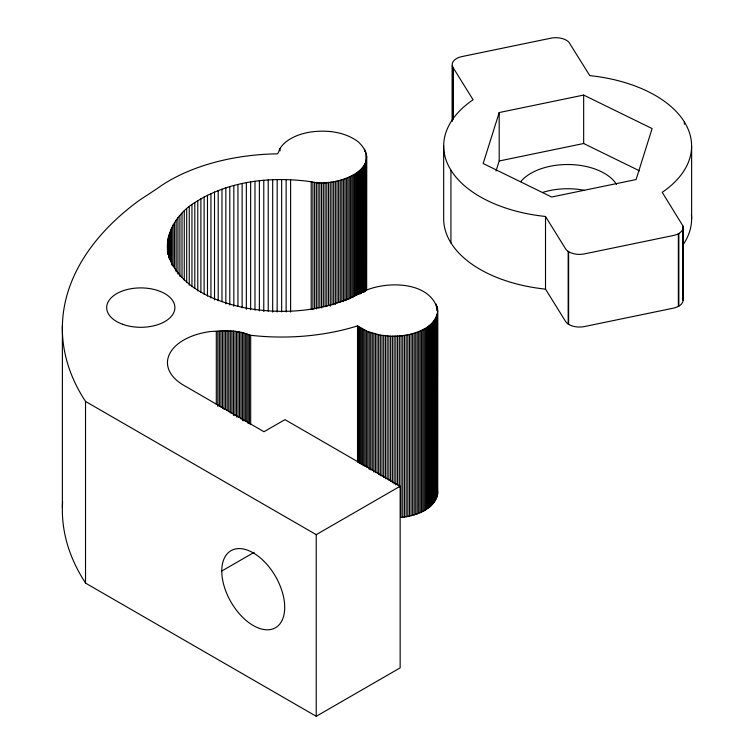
<?xml version="1.0" encoding="UTF-8"?>
<svg xmlns="http://www.w3.org/2000/svg" width="754" height="754" viewBox="0 0 754 754"><rect width="100%" height="100%" fill="white"/><g stroke="black" fill="none" stroke-linecap="round" stroke-linejoin="round"><path stroke-width="1.13" d="M62.375 507.423L62.384 325.775M401.053 335.841L390.619 336.199L380.318 335.134L367.792 331.628L357.528 325.869L353.692 327.057A158.698 91.63 0 0 1 250.686 335.285L242.496 332.599L233.438 331.1L222.977 330.733L210.055 331.581A55.306 31.932 0 0 0 169.593 353.89A55.306 31.932 0 0 0 183.561 385.181L263.966 431.722L284.974 419.629L400.148 486.226L400.148 667.865L316.237 716.3L85.522 583.096L85.522 401.448A357.839 206.596 0 0 1 139.056 200.507L157.011 188.688A158.698 91.63 0 0 1 275.417 153.863C279.489 155.145 278.264 149.528 280.62 147.624C282.458 144.881 284.899 142.581 287.576 140.668C294.38 135.89 302.495 133.317 310.639 132.016C326.963 129.735 345.059 131.752 358.489 142.006C386.887 169.886 332.608 188.227 311.204 181.733C271.76 176.182 228.886 180.621 194.805 202.59C174.834 214.532 159.66 240.771 171.733 263.316C186.285 290.403 217.783 302.401 246.351 308.122C285.804 315.134 328.32 311.195 363.682 291.355C385.765 280.733 430.572 280.752 437.716 310.054L437.65 493.71C434.502 509.987 415.445 515.821 401.053 517.489L401.053 335.841C415.633 334.192 435.529 327.99 437.716 311.063M437.65 493.71L437.716 492.701M499.195 112.553L483.173 163.524L551.626 197.02L636.093 179.546L652.116 128.566L583.662 95.07L499.195 112.553L499.195 160.988L496.057 170.96M221.77 571.032L254.183 552.324M85.522 401.448L316.237 534.652L400.148 486.226M452.287 65.655L452.381 66.032A14.835 8.567 0 0 0 452.843 67.153L473.069 99.764A123.976 71.583 0 0 0 545.51 216.473L565.519 248.716A14.835 8.567 0 0 0 568.167 251.365L568.61 251.657A14.835 8.567 0 0 0 584.482 253.891L673.275 235.521A14.835 8.567 0 0 0 678.355 233.74L678.836 233.467A14.835 8.567 0 0 0 683.096 227.585L683.096 227.208A14.835 8.567 0 0 0 682.775 225.682L662.219 192.327A123.976 71.583 0 0 0 589.779 75.617L568.968 42.318A14.835 8.567 0 0 0 567.932 41.329L567.536 41.027A14.835 8.567 0 0 0 550.806 38.2L462.013 56.569A14.835 8.567 0 0 0 457.942 57.86L457.424 58.096A14.835 8.567 0 0 0 452.287 65.655L452.287 120.734M443.663 145.692L443.663 218.349A123.976 71.583 0 0 0 545.51 289.131L565.519 321.374A14.835 8.567 0 0 0 568.167 324.022L568.61 324.314A14.835 8.567 0 0 0 584.482 326.548L673.275 308.179A14.835 8.567 0 0 0 678.355 306.397L678.836 306.124A14.835 8.567 0 0 0 683.096 300.243L683.096 227.585M499.195 160.988L583.662 143.514L639.477 170.828M437.65 490.684L437.716 491.693M683.096 227.208L683.096 300.243M691.625 146.399L691.625 219.056M684.359 121.903L684.359 124.24M682.775 225.682L682.775 298.339A14.835 8.567 0 0 1 683.096 299.866M678.836 233.467L678.836 306.124M678.355 233.74L678.355 306.397M583.662 95.07L583.662 143.514M568.61 251.657L568.61 324.314M568.167 251.365L568.167 324.022M545.51 216.473L545.51 289.131M453.05 67.521L453.05 119.085M452.843 67.153L452.843 119.895M452.381 66.032L452.381 121.111M450.93 170.197L450.93 242.854M437.518 308.037L437.518 310.384M437.518 313.07L437.518 494.718M437.311 307.038L437.311 310.554M437.311 314.069L437.311 495.717M437.037 306.039L437.037 310.723M437.037 315.068L437.037 496.716M436.698 316.058L436.698 497.706M436.283 304.069L436.283 306.416M436.283 317.038L436.283 498.686M435.812 318.009L435.812 499.657M435.275 318.97L435.275 500.618M434.672 319.913L434.672 501.561M434.002 320.846L434.002 502.494M433.267 321.769L433.267 503.408M432.476 322.665L432.476 504.313M431.618 323.541L431.618 505.189M430.704 324.399L430.704 506.047M429.733 325.238L429.733 506.886M428.715 326.058L428.715 507.706M427.631 326.85L427.631 508.498M426.491 327.622L426.491 509.261M425.313 328.358L425.313 510.006M424.068 329.074L424.068 510.722M422.787 329.752L422.787 511.401M421.458 330.412L421.458 512.06M420.091 331.034L420.091 512.682M418.677 331.628L418.677 513.276M417.226 332.194L417.226 513.832M415.737 332.712L415.737 514.36M414.21 333.211L414.21 514.859M412.655 333.664L412.655 515.312M411.062 334.088L411.062 515.736M409.45 334.474L409.45 516.122M407.81 334.823L407.81 516.471M406.152 335.134L406.152 516.782M404.464 335.407L404.464 517.056M402.768 335.643L402.768 517.291M399.328 336.001L399.328 487.178M397.594 336.114L397.594 484.954M395.85 336.199L395.85 485.029M394.106 336.237L394.106 483.898M392.363 336.237L392.363 482.73M390.619 336.199L390.619 481.514M388.876 336.114L388.876 480.26M387.141 336.001L387.141 478.969M385.417 335.841L385.417 478.818M383.701 335.643L383.701 477.442M382.005 335.407L382.005 476.038M380.318 335.134L380.318 475.765M378.659 334.823L378.659 474.285M377.019 334.474L377.019 472.758M375.407 334.088L375.407 472.372M373.814 333.664L373.814 471.957M372.259 333.211L372.259 470.326M370.732 332.712L370.732 469.827M369.243 332.194L369.243 469.299M367.792 331.628L367.792 467.574M366.632 156.163L366.632 289.753M366.557 155.154L366.463 290.431M366.406 154.146L366.265 290.262M366.378 331.034L366.378 466.98M366.19 153.147L366.19 290.262M366.001 161.177L366.001 290.092M365.671 162.176L365.671 291.082M365.549 151.158L365.549 153.505M365.275 163.156L365.275 290.893M365.011 330.412L365.011 466.349M364.813 164.127L364.813 291.864M364.644 149.217L364.644 151.554M364.286 165.088L364.286 291.657M363.692 166.04L363.692 292.599M363.682 329.752L363.682 465.699M363.032 166.973L363.032 292.363M362.401 329.074L362.401 465.011M362.316 167.888L362.316 292.109M361.534 168.792L361.534 293.014M361.157 328.358L361.157 464.304M360.685 169.678L360.685 293.9M359.978 327.622L359.978 463.559M359.781 170.536L359.781 293.589M358.819 171.384L358.819 294.428M358.838 326.85L358.838 462.796M357.801 172.204L357.801 294.079M357.764 326.058L357.764 462.004M357.528 325.869L357.528 461.816M356.736 172.996L356.736 294.88M355.605 173.769L355.605 295.643M354.427 174.513L354.427 296.388M353.202 175.23L353.202 297.114M351.929 175.918L351.929 297.802M350.601 176.577L350.601 298.461M349.243 177.209L349.243 299.093M347.83 177.812L347.83 299.687M346.388 178.378L346.388 300.252M344.908 178.905L344.908 300.789M343.381 179.405L343.381 301.289M341.835 179.867L341.835 301.751M340.252 180.3L340.252 302.175M338.64 180.687L338.64 302.571M337.01 181.045L337.01 302.919M335.351 181.365L335.351 304.418M333.673 181.648L333.673 304.691M331.977 181.884L331.977 304.936M330.261 182.091L330.261 306.312M328.537 182.251L328.537 305.304M326.802 182.374L326.802 306.605M325.068 182.468L325.068 306.689M323.315 182.506L323.315 306.737M321.572 182.515L321.572 307.915M319.828 182.487L319.828 307.877M318.084 182.411L318.084 307.802M316.35 182.298L316.35 308.867M316.237 534.652L316.237 716.3M314.616 182.148L314.616 308.716M312.901 181.959L312.901 309.696M311.204 181.733L311.204 309.47M290.601 179.688L290.601 312.109M286.124 179.537L286.124 311.958M281.647 179.48L281.647 311.911M280.026 148.576L280.026 150.913M277.161 179.537L277.161 311.958M272.684 179.688L272.684 312.109M268.226 179.942L268.226 311.195M263.777 180.291L263.777 311.543M259.367 180.753L259.367 310.827M254.984 181.299L254.984 310.214M250.686 335.285L250.686 424.342M250.648 181.959L250.648 309.696M249.395 334.757L249.395 423.823M248.075 334.267L248.075 423.333M246.728 333.805L246.728 421.693M246.351 182.713L246.351 309.272M245.342 333.372L245.342 421.26M243.928 332.966L243.928 420.864M242.496 332.599L242.496 420.496M242.119 183.561L242.119 307.783M241.026 332.269L241.026 418.988M239.546 331.967L239.546 417.509M237.944 184.504L237.944 306.378M238.047 331.694L238.047 417.245M236.52 417.009L236.52 331.458L234.994 331.26L234.994 415.642M233.834 185.541L233.834 306.247M233.438 331.1L233.438 415.473M231.883 330.968L231.883 413.003M230.319 330.874L230.319 412.909M229.8 186.672L229.8 305.031M228.754 330.817L228.754 411.684M227.18 330.799L227.18 410.487M225.842 187.887L225.842 303.909M225.606 330.808L225.606 409.328M224.032 330.855L224.032 409.375M222.468 330.94L222.468 408.291M221.978 189.197L221.978 301.704M220.913 331.063L220.913 407.235M219.357 331.223L219.357 406.218M218.198 190.592L218.198 300.752M217.821 331.411L217.821 406.406M216.304 331.637L216.304 404.295M214.522 192.072L214.522 299.894M210.941 193.637L210.941 297.934M207.482 195.277L207.482 296.068M204.127 197.001L204.127 294.267M200.894 198.792L200.894 292.543M197.784 200.658L197.784 290.893M194.805 202.59L194.805 288.141M191.959 204.598L191.959 286.633M189.254 206.662L189.254 285.182M186.69 208.783L186.69 282.618M184.268 210.969L184.268 280.111M182.006 213.203L182.006 277.651M179.895 215.484L179.895 276.426M177.935 217.812L177.935 274.06M176.134 220.187L176.134 271.751M174.504 222.59L174.504 268.301M173.034 225.041L173.034 266.058M171.733 227.519L171.733 265.022M170.602 230.027L170.602 261.666M169.641 232.552L169.641 259.508M168.849 235.097L168.849 258.075M168.236 237.661L168.236 254.07M167.793 240.243L167.793 254.305M167.529 242.826L167.445 251.271M85.588 583.078A357.811 206.549 0 0 1 62.629 501.74M691.409 214.522A123.976 71.583 0 0 1 682.738 245.304M520.703 181.686A51.913 29.972 0 0 1 570.165 164.551A51.913 29.972 0 0 1 616.508 184.372M542.701 192.421A51.913 29.972 0 0 1 584.143 190.291M222.553 579.496A44.495 25.693 60 0 0 274.588 628.205A44.495 25.693 60 0 0 262.562 559.883A44.495 25.693 60 0 0 222.553 579.496M122.582 324.258A34.109 19.698 0 0 0 174.871 308.377A34.109 19.698 0 0 0 124.9 290.167A34.109 19.698 0 0 0 122.582 324.258"/></g></svg>
